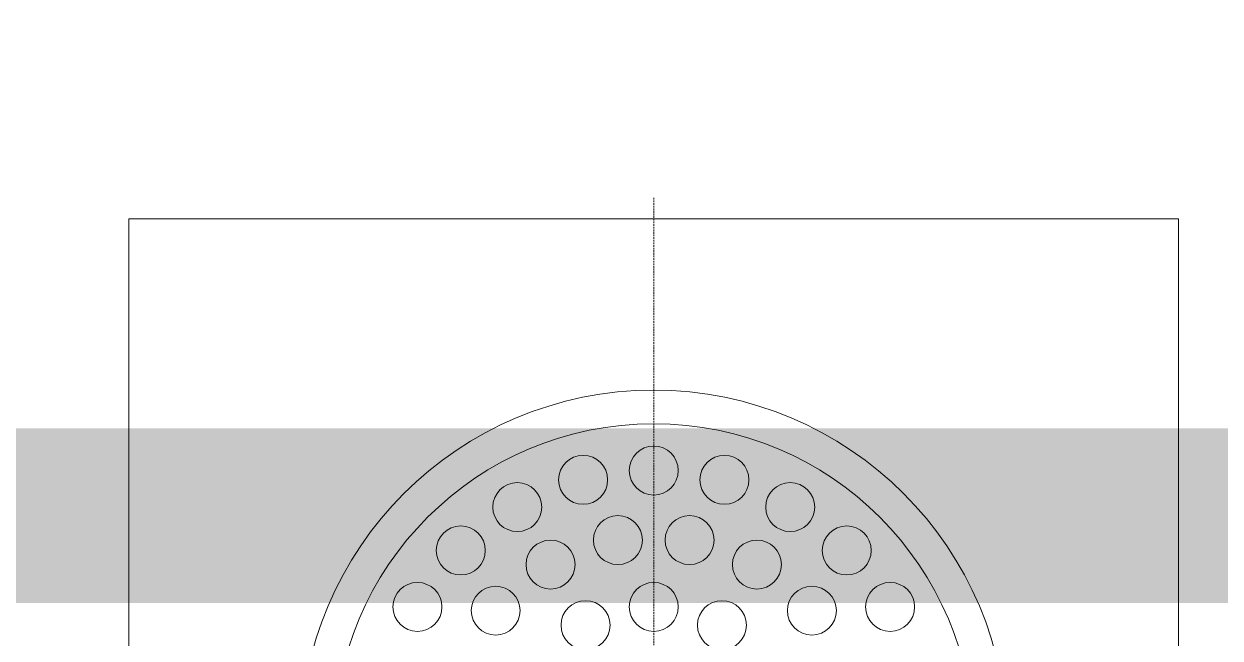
# Model space of a CAD drawing. Header units: millimetres. Extents: x -8913 to 62688, y -13000 to 43000.
# Drawn here: x 39564.5 to 39735.5, y 16955.1 to 17042.9 of the extents above; entities that cross this region are included whole.
import ezdxf
from ezdxf.enums import TextEntityAlignment as Align

# ---------------------------------------------------------------- set-up
doc = ezdxf.new("R2010")
doc.units = ezdxf.units.MM
doc.header["$MEASUREMENT"] = 0
for name, pattern in [('1735 X DT-5BR-FFP$0$HIDDEN', [0.375, 0.25, -0.125]), ('HIDDEN', [0.375, 0.25, -0.125]), ('HIDDEN2', [4.7625, 3.175, -1.5875])]:
    doc.linetypes.add(name, pattern=pattern)
for name, color, linetype, lineweight in [('08--DETREF', 7, 'Continuous', 25), ('08--SECTREF-1', 2, 'Continuous', 25), ('08--SECTREF-2', 4, 'Continuous', 35), ('1735 X DT-5BR-FFP$0$N--DRAINPOINT', 251, 'Continuous', 18), ('N--DRAINPOINT', 251, 'Continuous', 18), ('Z--X-REF', 7, 'Continuous', 0)]:
    doc.layers.add(name, color=color, linetype=linetype, lineweight=lineweight)
doc.styles.add('ISO', font='isocp2.shx', dxfattribs={"width": 0.8})

# ---------------------------------------------------------------- blocks, each defined once
blk = doc.blocks.new('1735 X DT-5BR-FFP$0$FD_150x150')
at = {"layer": '1735 X DT-5BR-FFP$0$N--DRAINPOINT', "linetype": '1735 X DT-5BR-FFP$0$HIDDEN'}
blk.add_line((-25969.74, 12847.1), (-25969.74, 12691.1), dxfattribs=at)
at = {"layer": '1735 X DT-5BR-FFP$0$N--DRAINPOINT', "ltscale": 5}
for p, q in [((-26044.74, 12844.1), (-26044.74, 12694.1)), ((-26044.74, 12844.1), (-25969.74, 12844.1)), ((-25894.74, 12844.1), (-25894.74, 12694.1))]:
    blk.add_line(p, q, dxfattribs=at)
at = {"layer": '1735 X DT-5BR-FFP$0$N--DRAINPOINT', "ltscale": 0.1}
for p, q in [((-25894.74, 12844.1), (-25969.74, 12844.1)), ((-25917.24, 12844.1), (-25917.24, 12844.1))]:
    blk.add_line(p, q, dxfattribs=at)
at = {"layer": '1735 X DT-5BR-FFP$0$N--DRAINPOINT', "ltscale": 5}
for points, knots in [([(-25969.74, 12819.6), (-25997.63, 12819.6), (-26020.24, 12796.99), (-26020.24, 12769.1), (-26020.24, 12741.21), (-25997.63, 12718.6), (-25969.74, 12718.6)], [0, 0, 0, 0, 1, 1, 1, 2, 2, 2, 2]), ([(-25969.74, 12718.6), (-25941.85, 12718.6), (-25919.24, 12741.21), (-25919.24, 12769.1), (-25919.24, 12796.99), (-25941.85, 12819.6), (-25969.74, 12819.6)], [0, 0, 0, 0, 1, 1, 1, 2, 2, 2, 2]), ([(-26015.44, 12769.1), (-26015.44, 12743.86), (-25994.98, 12723.4), (-25969.74, 12723.4), (-25944.5, 12723.4), (-25924.04, 12743.86), (-25924.04, 12769.1), (-25924.04, 12794.34), (-25944.5, 12814.8), (-25969.74, 12814.8), (-25994.98, 12814.8), (-26015.44, 12794.34), (-26015.44, 12769.1), (-26015.44, 12769.1), (-26015.44, 12769.1), (-26015.44, 12769.1)], [0, 0, 0, 0, 1, 1, 1, 2, 2, 2, 3, 3, 3, 4, 4, 4, 5, 5, 5, 5]), ([(-25973.24, 12808.1), (-25973.24, 12806.17), (-25971.67, 12804.6), (-25969.74, 12804.6), (-25967.81, 12804.6), (-25966.24, 12806.17), (-25966.24, 12808.1), (-25966.24, 12810.03), (-25967.81, 12811.6), (-25969.74, 12811.6), (-25971.67, 12811.6), (-25973.24, 12810.03), (-25973.24, 12808.1), (-25973.24, 12808.1), (-25973.24, 12808.1), (-25973.24, 12808.1)], [0, 0, 0, 0, 1, 1, 1, 2, 2, 2, 3, 3, 3, 4, 4, 4, 5, 5, 5, 5]), ([(-25983.33, 12806.77), (-25983.33, 12804.84), (-25981.77, 12803.27), (-25979.83, 12803.27), (-25977.9, 12803.27), (-25976.33, 12804.84), (-25976.33, 12806.77), (-25976.33, 12808.7), (-25977.9, 12810.27), (-25979.83, 12810.27), (-25981.77, 12810.27), (-25983.33, 12808.7), (-25983.33, 12806.77), (-25983.33, 12806.77), (-25983.33, 12806.77), (-25983.33, 12806.77)], [0, 0, 0, 0, 1, 1, 1, 2, 2, 2, 3, 3, 3, 4, 4, 4, 5, 5, 5, 5]), ([(-25963.14, 12806.77), (-25963.14, 12804.84), (-25961.58, 12803.27), (-25959.64, 12803.27), (-25957.71, 12803.27), (-25956.14, 12804.84), (-25956.14, 12806.77), (-25956.14, 12808.7), (-25957.71, 12810.27), (-25959.64, 12810.27), (-25961.58, 12810.27), (-25963.14, 12808.7), (-25963.14, 12806.77), (-25963.14, 12806.77), (-25963.14, 12806.77), (-25963.14, 12806.77)], [0, 0, 0, 0, 1, 1, 1, 2, 2, 2, 3, 3, 3, 4, 4, 4, 5, 5, 5, 5]), ([(-25992.74, 12802.87), (-25992.74, 12800.94), (-25991.17, 12799.37), (-25989.24, 12799.37), (-25987.3, 12799.37), (-25985.74, 12800.94), (-25985.74, 12802.87), (-25985.74, 12804.8), (-25987.3, 12806.37), (-25989.24, 12806.37), (-25991.17, 12806.37), (-25992.74, 12804.8), (-25992.74, 12802.87), (-25992.74, 12802.87), (-25992.74, 12802.87), (-25992.74, 12802.87)], [0, 0, 0, 0, 1, 1, 1, 2, 2, 2, 3, 3, 3, 4, 4, 4, 5, 5, 5, 5]), ([(-25953.74, 12802.87), (-25953.74, 12800.94), (-25952.17, 12799.37), (-25950.24, 12799.37), (-25948.3, 12799.37), (-25946.74, 12800.94), (-25946.74, 12802.87), (-25946.74, 12804.8), (-25948.3, 12806.37), (-25950.24, 12806.37), (-25952.17, 12806.37), (-25953.74, 12804.8), (-25953.74, 12802.87), (-25953.74, 12802.87), (-25953.74, 12802.87), (-25953.74, 12802.87)], [0, 0, 0, 0, 1, 1, 1, 2, 2, 2, 3, 3, 3, 4, 4, 4, 5, 5, 5, 5]), ([(-25978.36, 12798.15), (-25978.36, 12796.22), (-25976.79, 12794.65), (-25974.86, 12794.65), (-25972.93, 12794.65), (-25971.36, 12796.22), (-25971.36, 12798.15), (-25971.36, 12800.08), (-25972.93, 12801.65), (-25974.86, 12801.65), (-25976.79, 12801.65), (-25978.36, 12800.08), (-25978.36, 12798.15), (-25978.36, 12798.15), (-25978.36, 12798.15), (-25978.36, 12798.15)], [0, 0, 0, 0, 1, 1, 1, 2, 2, 2, 3, 3, 3, 4, 4, 4, 5, 5, 5, 5]), ([(-25968.12, 12798.15), (-25968.12, 12796.22), (-25966.55, 12794.65), (-25964.62, 12794.65), (-25962.68, 12794.65), (-25961.12, 12796.22), (-25961.12, 12798.15), (-25961.12, 12800.08), (-25962.68, 12801.65), (-25964.62, 12801.65), (-25966.55, 12801.65), (-25968.12, 12800.08), (-25968.12, 12798.15), (-25968.12, 12798.15), (-25968.12, 12798.15), (-25968.12, 12798.15)], [0, 0, 0, 0, 1, 1, 1, 2, 2, 2, 3, 3, 3, 4, 4, 4, 5, 5, 5, 5]), ([(-26000.82, 12796.67), (-26000.82, 12794.74), (-25999.25, 12793.17), (-25997.32, 12793.17), (-25995.38, 12793.17), (-25993.82, 12794.74), (-25993.82, 12796.67), (-25993.82, 12798.61), (-25995.38, 12800.17), (-25997.32, 12800.17), (-25999.25, 12800.17), (-26000.82, 12798.61), (-26000.82, 12796.67), (-26000.82, 12796.67), (-26000.82, 12796.67), (-26000.82, 12796.67)], [0, 0, 0, 0, 1, 1, 1, 2, 2, 2, 3, 3, 3, 4, 4, 4, 5, 5, 5, 5]), ([(-25945.66, 12796.67), (-25945.66, 12794.74), (-25944.09, 12793.17), (-25942.16, 12793.17), (-25940.23, 12793.17), (-25938.66, 12794.74), (-25938.66, 12796.67), (-25938.66, 12798.61), (-25940.23, 12800.17), (-25942.16, 12800.17), (-25944.09, 12800.17), (-25945.66, 12798.61), (-25945.66, 12796.67), (-25945.66, 12796.67), (-25945.66, 12796.67), (-25945.66, 12796.67)], [0, 0, 0, 0, 1, 1, 1, 2, 2, 2, 3, 3, 3, 4, 4, 4, 5, 5, 5, 5]), ([(-25987.99, 12794.65), (-25987.99, 12792.71), (-25986.42, 12791.14), (-25984.49, 12791.14), (-25982.55, 12791.14), (-25980.99, 12792.71), (-25980.99, 12794.65), (-25980.99, 12796.58), (-25982.55, 12798.15), (-25984.49, 12798.15), (-25986.42, 12798.15), (-25987.99, 12796.58), (-25987.99, 12794.65), (-25987.99, 12794.65), (-25987.99, 12794.65), (-25987.99, 12794.65)], [0, 0, 0, 0, 1, 1, 1, 2, 2, 2, 3, 3, 3, 4, 4, 4, 5, 5, 5, 5]), ([(-25958.49, 12794.65), (-25958.49, 12792.71), (-25956.92, 12791.14), (-25954.99, 12791.14), (-25953.06, 12791.14), (-25951.49, 12792.71), (-25951.49, 12794.65), (-25951.49, 12796.58), (-25953.06, 12798.15), (-25954.99, 12798.15), (-25956.92, 12798.15), (-25958.49, 12796.58), (-25958.49, 12794.65), (-25958.49, 12794.65), (-25958.49, 12794.65), (-25958.49, 12794.65)], [0, 0, 0, 0, 1, 1, 1, 2, 2, 2, 3, 3, 3, 4, 4, 4, 5, 5, 5, 5]), ([(-26007.01, 12788.6), (-26007.01, 12786.66), (-26005.45, 12785.1), (-26003.51, 12785.1), (-26001.58, 12785.1), (-26000.01, 12786.66), (-26000.01, 12788.6), (-26000.01, 12790.53), (-26001.58, 12792.1), (-26003.51, 12792.1), (-26005.45, 12792.1), (-26007.01, 12790.53), (-26007.01, 12788.6), (-26007.01, 12788.6), (-26007.01, 12788.6), (-26007.01, 12788.6)], [0, 0, 0, 0, 1, 1, 1, 2, 2, 2, 3, 3, 3, 4, 4, 4, 5, 5, 5, 5]), ([(-25973.24, 12788.6), (-25973.24, 12786.66), (-25971.67, 12785.1), (-25969.74, 12785.1), (-25967.81, 12785.1), (-25966.24, 12786.66), (-25966.24, 12788.6), (-25966.24, 12790.53), (-25967.81, 12792.1), (-25969.74, 12792.1), (-25971.67, 12792.1), (-25973.24, 12790.53), (-25973.24, 12788.6), (-25973.24, 12788.6), (-25973.24, 12788.6), (-25973.24, 12788.6)], [0, 0, 0, 0, 1, 1, 1, 2, 2, 2, 3, 3, 3, 4, 4, 4, 5, 5, 5, 5]), ([(-25939.46, 12788.6), (-25939.46, 12786.66), (-25937.9, 12785.1), (-25935.96, 12785.1), (-25934.03, 12785.1), (-25932.46, 12786.66), (-25932.46, 12788.6), (-25932.46, 12790.53), (-25934.03, 12792.1), (-25935.96, 12792.1), (-25937.9, 12792.1), (-25939.46, 12790.53), (-25939.46, 12788.6), (-25939.46, 12788.6), (-25939.46, 12788.6), (-25939.46, 12788.6)], [0, 0, 0, 0, 1, 1, 1, 2, 2, 2, 3, 3, 3, 4, 4, 4, 5, 5, 5, 5]), ([(-25995.83, 12788.06), (-25995.83, 12786.13), (-25994.27, 12784.56), (-25992.33, 12784.56), (-25990.4, 12784.56), (-25988.84, 12786.13), (-25988.84, 12788.06), (-25988.84, 12789.99), (-25990.4, 12791.56), (-25992.33, 12791.56), (-25994.27, 12791.56), (-25995.83, 12789.99), (-25995.83, 12788.06), (-25995.83, 12788.06), (-25995.83, 12788.06), (-25995.83, 12788.06)], [0, 0, 0, 0, 1, 1, 1, 2, 2, 2, 3, 3, 3, 4, 4, 4, 5, 5, 5, 5]), ([(-25950.64, 12788.06), (-25950.64, 12786.13), (-25949.07, 12784.56), (-25947.14, 12784.56), (-25945.21, 12784.56), (-25943.64, 12786.13), (-25943.64, 12788.06), (-25943.64, 12789.99), (-25945.21, 12791.56), (-25947.14, 12791.56), (-25949.07, 12791.56), (-25950.64, 12789.99), (-25950.64, 12788.06), (-25950.64, 12788.06), (-25950.64, 12788.06), (-25950.64, 12788.06)], [0, 0, 0, 0, 1, 1, 1, 2, 2, 2, 3, 3, 3, 4, 4, 4, 5, 5, 5, 5]), ([(-25982.99, 12785.98), (-25982.99, 12784.05), (-25981.42, 12782.49), (-25979.49, 12782.49), (-25977.56, 12782.49), (-25975.99, 12784.05), (-25975.99, 12785.98), (-25975.99, 12787.92), (-25977.56, 12789.48), (-25979.49, 12789.48), (-25981.42, 12789.48), (-25982.99, 12787.92), (-25982.99, 12785.98), (-25982.99, 12785.98), (-25982.99, 12785.98), (-25982.99, 12785.98)], [0, 0, 0, 0, 1, 1, 1, 2, 2, 2, 3, 3, 3, 4, 4, 4, 5, 5, 5, 5]), ([(-25963.49, 12785.98), (-25963.49, 12784.05), (-25961.92, 12782.49), (-25959.99, 12782.49), (-25958.05, 12782.49), (-25956.49, 12784.05), (-25956.49, 12785.98), (-25956.49, 12787.92), (-25958.05, 12789.48), (-25959.99, 12789.48), (-25961.92, 12789.48), (-25963.49, 12787.92), (-25963.49, 12785.98), (-25963.49, 12785.98), (-25963.49, 12785.98), (-25963.49, 12785.98)], [0, 0, 0, 0, 1, 1, 1, 2, 2, 2, 3, 3, 3, 4, 4, 4, 5, 5, 5, 5])]:
    blk.add_open_spline(points, degree=3, knots=knots, dxfattribs=at)
blk = doc.blocks.new('1735 X DT-5BR-FFP$0$DT FF_DRAIN POINT')
at = {"layer": '1735 X DT-5BR-FFP$0$N--DRAINPOINT', "ltscale": 5}
blk.add_blockref('1735 X DT-5BR-FFP$0$FD_150x150', (72470.77, 4260.92), dxfattribs=at)
blk = doc.blocks.new('1735 X DT-5BR-FFP')
at = {"layer": '1735 X DT-5BR-FFP$0$N--DRAINPOINT', "ltscale": 5}
blk.add_blockref('1735 X DT-5BR-FFP$0$DT FF_DRAIN POINT', (-42633.98, -90), dxfattribs=at)
blk = doc.blocks.new('*U216')
at = {"layer": '08--DETREF', "color": 251, "linetype": 'HIDDEN2', "ltscale": 100, "const_width": 35}
blk.add_lwpolyline([(-177889.67, 56743.75, -0.414214), (-178309.67, 56323.75), (-182667.5, 56323.75, -0.414214), (-183087.5, 56743.75), (-183087.5, 59302.94, -0.414214), (-182667.5, 59722.94), (-178309.67, 59722.94, -0.414214), (-177889.67, 59302.94)], format="xyb", close=True, dxfattribs=at)
at = {"layer": '08--SECTREF-1', "style": 'ISO', "width": 0.8, "flags": 4}
blk.add_attdef('DRG-NO', text='', height=250, dxfattribs=at).set_placement((-184474.3, 59953.74), align=Align.MIDDLE_CENTER)
at = {"layer": '08--SECTREF-2', "style": 'ISO', "width": 0.8, "flags": 4}
blk.add_attdef('SECTION', text='', height=350, dxfattribs=at).set_placement((-184474.3, 60374.37), align=Align.MIDDLE_CENTER)
blk = doc.blocks.new('FD_150x150')
at = {"layer": 'N--DRAINPOINT', "linetype": 'HIDDEN'}
blk.add_line((-25969.74, 12847.1), (-25969.74, 12691.1), dxfattribs=at)
at = {"layer": 'N--DRAINPOINT', "ltscale": 5}
for p, q in [((-26044.74, 12844.1), (-26044.74, 12694.1)), ((-26044.74, 12844.1), (-25969.74, 12844.1)), ((-25894.74, 12844.1), (-25894.74, 12694.1))]:
    blk.add_line(p, q, dxfattribs=at)
at = {"layer": 'N--DRAINPOINT', "ltscale": 0.1}
for p, q in [((-25894.74, 12844.1), (-25969.74, 12844.1)), ((-25917.24, 12844.1), (-25917.24, 12844.1))]:
    blk.add_line(p, q, dxfattribs=at)
at = {"layer": 'N--DRAINPOINT', "ltscale": 5}
for points, knots in [([(-25969.74, 12819.6), (-25997.63, 12819.6), (-26020.24, 12796.99), (-26020.24, 12769.1), (-26020.24, 12741.21), (-25997.63, 12718.6), (-25969.74, 12718.6)], [0, 0, 0, 0, 1, 1, 1, 2, 2, 2, 2]), ([(-25969.74, 12718.6), (-25941.85, 12718.6), (-25919.24, 12741.21), (-25919.24, 12769.1), (-25919.24, 12796.99), (-25941.85, 12819.6), (-25969.74, 12819.6)], [0, 0, 0, 0, 1, 1, 1, 2, 2, 2, 2]), ([(-26015.44, 12769.1), (-26015.44, 12743.86), (-25994.98, 12723.4), (-25969.74, 12723.4), (-25944.5, 12723.4), (-25924.04, 12743.86), (-25924.04, 12769.1), (-25924.04, 12794.34), (-25944.5, 12814.8), (-25969.74, 12814.8), (-25994.98, 12814.8), (-26015.44, 12794.34), (-26015.44, 12769.1), (-26015.44, 12769.1), (-26015.44, 12769.1), (-26015.44, 12769.1)], [0, 0, 0, 0, 1, 1, 1, 2, 2, 2, 3, 3, 3, 4, 4, 4, 5, 5, 5, 5]), ([(-25973.24, 12808.1), (-25973.24, 12806.17), (-25971.67, 12804.6), (-25969.74, 12804.6), (-25967.81, 12804.6), (-25966.24, 12806.17), (-25966.24, 12808.1), (-25966.24, 12810.03), (-25967.81, 12811.6), (-25969.74, 12811.6), (-25971.67, 12811.6), (-25973.24, 12810.03), (-25973.24, 12808.1), (-25973.24, 12808.1), (-25973.24, 12808.1), (-25973.24, 12808.1)], [0, 0, 0, 0, 1, 1, 1, 2, 2, 2, 3, 3, 3, 4, 4, 4, 5, 5, 5, 5]), ([(-25983.33, 12806.77), (-25983.33, 12804.84), (-25981.77, 12803.27), (-25979.83, 12803.27), (-25977.9, 12803.27), (-25976.33, 12804.84), (-25976.33, 12806.77), (-25976.33, 12808.7), (-25977.9, 12810.27), (-25979.83, 12810.27), (-25981.77, 12810.27), (-25983.33, 12808.7), (-25983.33, 12806.77), (-25983.33, 12806.77), (-25983.33, 12806.77), (-25983.33, 12806.77)], [0, 0, 0, 0, 1, 1, 1, 2, 2, 2, 3, 3, 3, 4, 4, 4, 5, 5, 5, 5]), ([(-25963.14, 12806.77), (-25963.14, 12804.84), (-25961.58, 12803.27), (-25959.64, 12803.27), (-25957.71, 12803.27), (-25956.14, 12804.84), (-25956.14, 12806.77), (-25956.14, 12808.7), (-25957.71, 12810.27), (-25959.64, 12810.27), (-25961.58, 12810.27), (-25963.14, 12808.7), (-25963.14, 12806.77), (-25963.14, 12806.77), (-25963.14, 12806.77), (-25963.14, 12806.77)], [0, 0, 0, 0, 1, 1, 1, 2, 2, 2, 3, 3, 3, 4, 4, 4, 5, 5, 5, 5]), ([(-25992.74, 12802.87), (-25992.74, 12800.94), (-25991.17, 12799.37), (-25989.24, 12799.37), (-25987.3, 12799.37), (-25985.74, 12800.94), (-25985.74, 12802.87), (-25985.74, 12804.8), (-25987.3, 12806.37), (-25989.24, 12806.37), (-25991.17, 12806.37), (-25992.74, 12804.8), (-25992.74, 12802.87), (-25992.74, 12802.87), (-25992.74, 12802.87), (-25992.74, 12802.87)], [0, 0, 0, 0, 1, 1, 1, 2, 2, 2, 3, 3, 3, 4, 4, 4, 5, 5, 5, 5]), ([(-25953.74, 12802.87), (-25953.74, 12800.94), (-25952.17, 12799.37), (-25950.24, 12799.37), (-25948.3, 12799.37), (-25946.74, 12800.94), (-25946.74, 12802.87), (-25946.74, 12804.8), (-25948.3, 12806.37), (-25950.24, 12806.37), (-25952.17, 12806.37), (-25953.74, 12804.8), (-25953.74, 12802.87), (-25953.74, 12802.87), (-25953.74, 12802.87), (-25953.74, 12802.87)], [0, 0, 0, 0, 1, 1, 1, 2, 2, 2, 3, 3, 3, 4, 4, 4, 5, 5, 5, 5]), ([(-25978.36, 12798.15), (-25978.36, 12796.22), (-25976.79, 12794.65), (-25974.86, 12794.65), (-25972.93, 12794.65), (-25971.36, 12796.22), (-25971.36, 12798.15), (-25971.36, 12800.08), (-25972.93, 12801.65), (-25974.86, 12801.65), (-25976.79, 12801.65), (-25978.36, 12800.08), (-25978.36, 12798.15), (-25978.36, 12798.15), (-25978.36, 12798.15), (-25978.36, 12798.15)], [0, 0, 0, 0, 1, 1, 1, 2, 2, 2, 3, 3, 3, 4, 4, 4, 5, 5, 5, 5]), ([(-25968.12, 12798.15), (-25968.12, 12796.22), (-25966.55, 12794.65), (-25964.62, 12794.65), (-25962.68, 12794.65), (-25961.12, 12796.22), (-25961.12, 12798.15), (-25961.12, 12800.08), (-25962.68, 12801.65), (-25964.62, 12801.65), (-25966.55, 12801.65), (-25968.12, 12800.08), (-25968.12, 12798.15), (-25968.12, 12798.15), (-25968.12, 12798.15), (-25968.12, 12798.15)], [0, 0, 0, 0, 1, 1, 1, 2, 2, 2, 3, 3, 3, 4, 4, 4, 5, 5, 5, 5]), ([(-26000.82, 12796.67), (-26000.82, 12794.74), (-25999.25, 12793.17), (-25997.32, 12793.17), (-25995.38, 12793.17), (-25993.82, 12794.74), (-25993.82, 12796.67), (-25993.82, 12798.61), (-25995.38, 12800.17), (-25997.32, 12800.17), (-25999.25, 12800.17), (-26000.82, 12798.61), (-26000.82, 12796.67), (-26000.82, 12796.67), (-26000.82, 12796.67), (-26000.82, 12796.67)], [0, 0, 0, 0, 1, 1, 1, 2, 2, 2, 3, 3, 3, 4, 4, 4, 5, 5, 5, 5]), ([(-25945.66, 12796.67), (-25945.66, 12794.74), (-25944.09, 12793.17), (-25942.16, 12793.17), (-25940.23, 12793.17), (-25938.66, 12794.74), (-25938.66, 12796.67), (-25938.66, 12798.61), (-25940.23, 12800.17), (-25942.16, 12800.17), (-25944.09, 12800.17), (-25945.66, 12798.61), (-25945.66, 12796.67), (-25945.66, 12796.67), (-25945.66, 12796.67), (-25945.66, 12796.67)], [0, 0, 0, 0, 1, 1, 1, 2, 2, 2, 3, 3, 3, 4, 4, 4, 5, 5, 5, 5]), ([(-25987.99, 12794.65), (-25987.99, 12792.71), (-25986.42, 12791.14), (-25984.49, 12791.14), (-25982.55, 12791.14), (-25980.99, 12792.71), (-25980.99, 12794.65), (-25980.99, 12796.58), (-25982.55, 12798.15), (-25984.49, 12798.15), (-25986.42, 12798.15), (-25987.99, 12796.58), (-25987.99, 12794.65), (-25987.99, 12794.65), (-25987.99, 12794.65), (-25987.99, 12794.65)], [0, 0, 0, 0, 1, 1, 1, 2, 2, 2, 3, 3, 3, 4, 4, 4, 5, 5, 5, 5]), ([(-25958.49, 12794.65), (-25958.49, 12792.71), (-25956.92, 12791.14), (-25954.99, 12791.14), (-25953.06, 12791.14), (-25951.49, 12792.71), (-25951.49, 12794.65), (-25951.49, 12796.58), (-25953.06, 12798.15), (-25954.99, 12798.15), (-25956.92, 12798.15), (-25958.49, 12796.58), (-25958.49, 12794.65), (-25958.49, 12794.65), (-25958.49, 12794.65), (-25958.49, 12794.65)], [0, 0, 0, 0, 1, 1, 1, 2, 2, 2, 3, 3, 3, 4, 4, 4, 5, 5, 5, 5]), ([(-26007.01, 12788.6), (-26007.01, 12786.66), (-26005.45, 12785.1), (-26003.51, 12785.1), (-26001.58, 12785.1), (-26000.01, 12786.66), (-26000.01, 12788.6), (-26000.01, 12790.53), (-26001.58, 12792.1), (-26003.51, 12792.1), (-26005.45, 12792.1), (-26007.01, 12790.53), (-26007.01, 12788.6), (-26007.01, 12788.6), (-26007.01, 12788.6), (-26007.01, 12788.6)], [0, 0, 0, 0, 1, 1, 1, 2, 2, 2, 3, 3, 3, 4, 4, 4, 5, 5, 5, 5]), ([(-25973.24, 12788.6), (-25973.24, 12786.66), (-25971.67, 12785.1), (-25969.74, 12785.1), (-25967.81, 12785.1), (-25966.24, 12786.66), (-25966.24, 12788.6), (-25966.24, 12790.53), (-25967.81, 12792.1), (-25969.74, 12792.1), (-25971.67, 12792.1), (-25973.24, 12790.53), (-25973.24, 12788.6), (-25973.24, 12788.6), (-25973.24, 12788.6), (-25973.24, 12788.6)], [0, 0, 0, 0, 1, 1, 1, 2, 2, 2, 3, 3, 3, 4, 4, 4, 5, 5, 5, 5]), ([(-25939.46, 12788.6), (-25939.46, 12786.66), (-25937.9, 12785.1), (-25935.96, 12785.1), (-25934.03, 12785.1), (-25932.46, 12786.66), (-25932.46, 12788.6), (-25932.46, 12790.53), (-25934.03, 12792.1), (-25935.96, 12792.1), (-25937.9, 12792.1), (-25939.46, 12790.53), (-25939.46, 12788.6), (-25939.46, 12788.6), (-25939.46, 12788.6), (-25939.46, 12788.6)], [0, 0, 0, 0, 1, 1, 1, 2, 2, 2, 3, 3, 3, 4, 4, 4, 5, 5, 5, 5]), ([(-25995.83, 12788.06), (-25995.83, 12786.13), (-25994.27, 12784.56), (-25992.33, 12784.56), (-25990.4, 12784.56), (-25988.84, 12786.13), (-25988.84, 12788.06), (-25988.84, 12789.99), (-25990.4, 12791.56), (-25992.33, 12791.56), (-25994.27, 12791.56), (-25995.83, 12789.99), (-25995.83, 12788.06), (-25995.83, 12788.06), (-25995.83, 12788.06), (-25995.83, 12788.06)], [0, 0, 0, 0, 1, 1, 1, 2, 2, 2, 3, 3, 3, 4, 4, 4, 5, 5, 5, 5]), ([(-25950.64, 12788.06), (-25950.64, 12786.13), (-25949.07, 12784.56), (-25947.14, 12784.56), (-25945.21, 12784.56), (-25943.64, 12786.13), (-25943.64, 12788.06), (-25943.64, 12789.99), (-25945.21, 12791.56), (-25947.14, 12791.56), (-25949.07, 12791.56), (-25950.64, 12789.99), (-25950.64, 12788.06), (-25950.64, 12788.06), (-25950.64, 12788.06), (-25950.64, 12788.06)], [0, 0, 0, 0, 1, 1, 1, 2, 2, 2, 3, 3, 3, 4, 4, 4, 5, 5, 5, 5]), ([(-25982.99, 12785.98), (-25982.99, 12784.05), (-25981.42, 12782.49), (-25979.49, 12782.49), (-25977.56, 12782.49), (-25975.99, 12784.05), (-25975.99, 12785.98), (-25975.99, 12787.92), (-25977.56, 12789.48), (-25979.49, 12789.48), (-25981.42, 12789.48), (-25982.99, 12787.92), (-25982.99, 12785.98), (-25982.99, 12785.98), (-25982.99, 12785.98), (-25982.99, 12785.98)], [0, 0, 0, 0, 1, 1, 1, 2, 2, 2, 3, 3, 3, 4, 4, 4, 5, 5, 5, 5]), ([(-25963.49, 12785.98), (-25963.49, 12784.05), (-25961.92, 12782.49), (-25959.99, 12782.49), (-25958.05, 12782.49), (-25956.49, 12784.05), (-25956.49, 12785.98), (-25956.49, 12787.92), (-25958.05, 12789.48), (-25959.99, 12789.48), (-25961.92, 12789.48), (-25963.49, 12787.92), (-25963.49, 12785.98), (-25963.49, 12785.98), (-25963.49, 12785.98), (-25963.49, 12785.98)], [0, 0, 0, 0, 1, 1, 1, 2, 2, 2, 3, 3, 3, 4, 4, 4, 5, 5, 5, 5])]:
    blk.add_open_spline(points, degree=3, knots=knots, dxfattribs=at)
blk = doc.blocks.new('DT FF_DRAIN POINT')
at = {"layer": 'N--DRAINPOINT', "ltscale": 5}
blk.add_blockref('FD_150x150', (72470.77, 4260.92), dxfattribs=at)
blk = doc.blocks.new('A$C5A397BC0')
at = {"layer": 'N--DRAINPOINT', "ltscale": 5}
blk.add_blockref('DT FF_DRAIN POINT', (-57633.98, -6540), dxfattribs=at)

msp = doc.modelspace()

# ---------------------------------------------------------------- block references
at = {"layer": 'Z--X-REF'}
msp.add_blockref('1735 X DT-5BR-FFP', (35787.5, 0), dxfattribs=at)

# ---------------------------------------------------------------- next in the draw order: block references
at = {"layer": '08--DETREF', "xscale": 0.7142857142857143, "yscale": 0.7142857142857143, "zscale": 0.7142857142857143}
msp.add_blockref('*U216', (169350.78, -23258.67), dxfattribs=at)
at = {"layer": 'N--DRAINPOINT'}
msp.add_blockref('A$C5A397BC0', (50787.5, 6450), dxfattribs=at)

doc.saveas('drawing.dxf')
